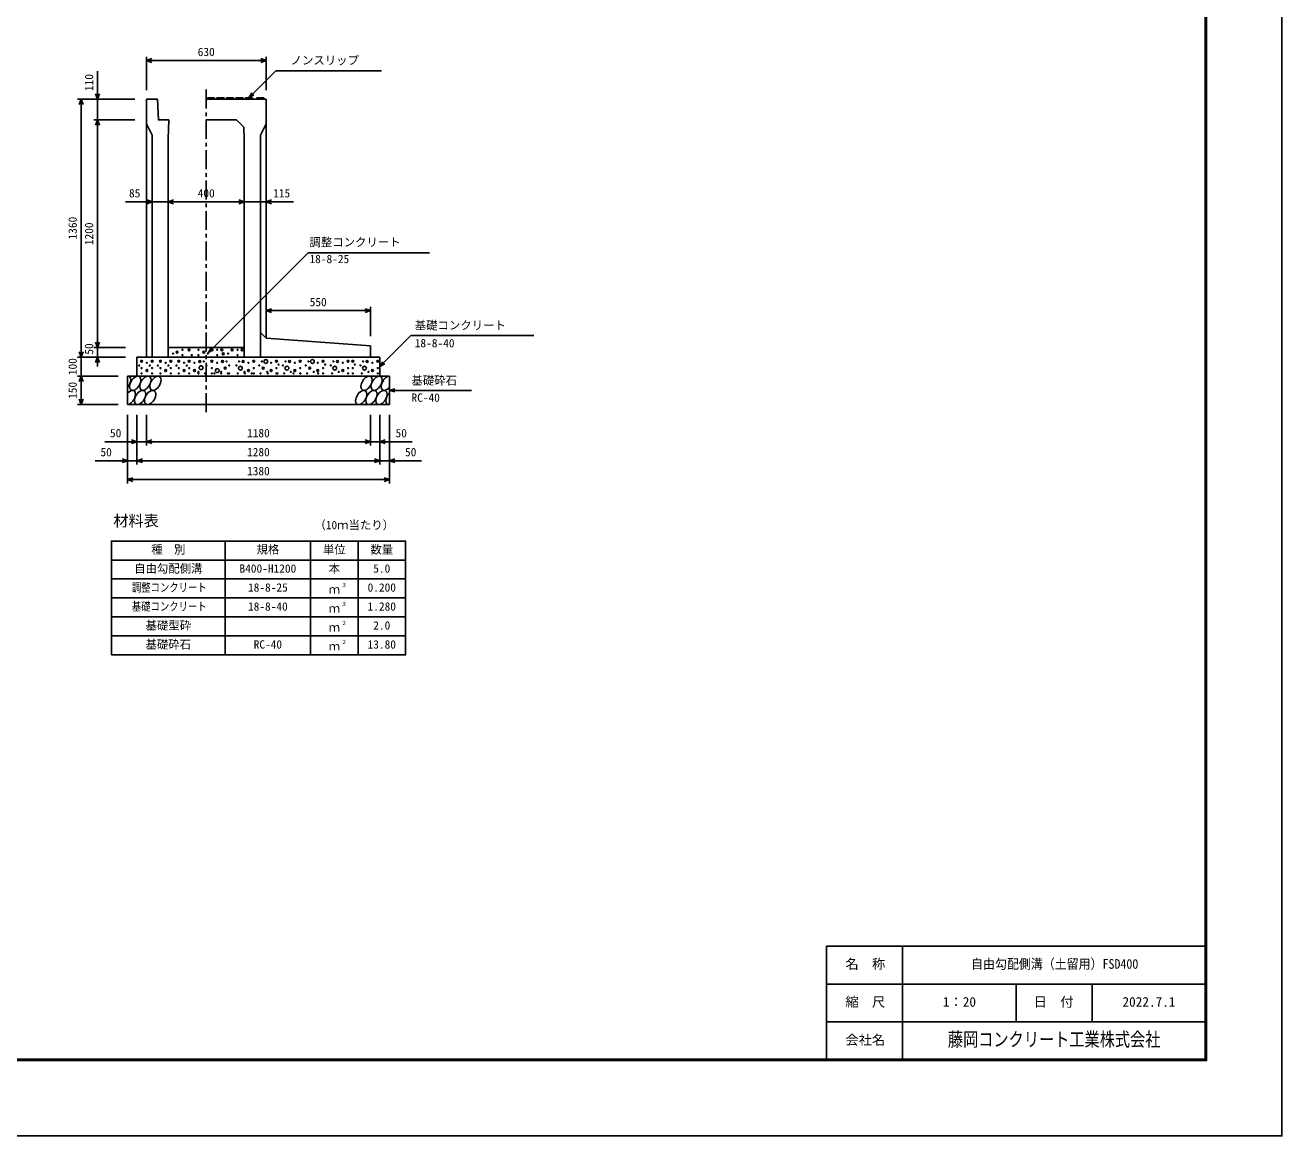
# Model space of a CAD drawing. Units: millimetres, scale not verified. Extents: x -16800 to 16800, y -5940 to 5940.
# Drawn here: x 10177 to 16800, y -5940 to -87 of the extents above; entities that cross this region are included whole.
import ezdxf
from ezdxf.enums import TextEntityAlignment as Align

# ---------------------------------------------------------------- set-up
doc = ezdxf.new("R2010")
doc.units = ezdxf.units.MM
doc.header["$LTSCALE"] = 20
doc.linetypes.add('CHAIN1', pattern=[8, 5, -1, 1, -1])
for name, color, linetype, lineweight in [('0-0_DIM', 7, 'Continuous', 25), ('0-1_Defpoints', 5, 'Continuous', 25), ('0-2_HATCH', 6, 'Continuous', 25), ('0-3_HYO', 3, 'Continuous', 25), ('0-4_HYO2', 4, 'Continuous', 25), ('0-5_OUTLINE', 3, 'Continuous', 25), ('0-6_TXT', 7, 'Continuous', 25), ('0-7_WAKU', 3, 'Continuous', 25), ('0-8_WAKU-LINE', 7, 'Continuous', 25)]:
    doc.layers.add(name, color=color, linetype=linetype, lineweight=lineweight)
doc.layers.add('0-9_WAKU-TXT', color=7, linetype='Continuous')
doc.styles.add('ＭＳ ゴシック', font='')
doc.styles.get('ＭＳ ゴシック').set_extended_font_data('MS Gothic')

msp = doc.modelspace()

# ---------------------------------------------------------------- linework, layer by layer
at = {"layer": '0-0_DIM'}
for p, q in [((10816.92, -253.45), (10816.92, -430.19)), ((11446.92, -253.45), (11446.92, -430.19)), ((10559.39, -329.5), (10559.39, -476.66)), ((11446.92, -273.45), (10816.92, -273.45)), ((11356.92, -470.16), (11499.14, -327.95)), ((12056.02, -327.95), (11499.14, -327.95)), ((11356.92, -470.16), (11371.92, -444.18)), ((11356.92, -470.16), (11382.9, -455.16)), ((10452.72, -476.66), (10756.05, -476.66)), ((10472.72, -476.66), (10472.72, -1836.66)), ((10559.39, -586.66), (10559.39, -476.66)), ((10539.39, -586.66), (10756.05, -586.66)), ((10559.39, -1786.66), (10559.39, -586.66)), ((10846.92, -1018.05), (10705.74, -1018.05)), ((10846.92, -1018.05), (10931.92, -1018.05)), ((10931.92, -1018.05), (11331.92, -1018.05)), ((11331.92, -1018.05), (11446.92, -1018.05)), ((11591.39, -1018.05), (11446.92, -1018.05)), ((11144.25, -1811.66), (11669.08, -1286.83)), ((11669.08, -1286.83), (12308.28, -1286.83)), ((11996.92, -1571.53), (11996.92, -1726.66)), ((11446.92, -1591.53), (11996.92, -1591.53)), ((10539.39, -1786.66), (10706.05, -1786.66)), ((10559.39, -1786.66), (10559.39, -1836.66)), ((11144.25, -1811.66), (11159.25, -1785.68)), ((12210.58, -1723.01), (12046.92, -1886.66)), ((12210.58, -1723.01), (12857.45, -1723.01)), ((10452.72, -1836.66), (10706.05, -1836.66)), ((10472.72, -1936.66), (10472.72, -1836.66)), ((10559.39, -1886.66), (10559.39, -1836.66)), ((11144.25, -1811.66), (11170.23, -1796.66)), ((12046.92, -1886.66), (12061.92, -1860.68)), ((12046.92, -1886.66), (12072.9, -1871.66)), ((10452.72, -1936.66), (10666.92, -1936.66)), ((10472.72, -1936.66), (10472.72, -2086.66)), ((12096.92, -2011.66), (12125.9, -2003.9)), ((12096.92, -2011.66), (12530.24, -2011.66)), ((12096.92, -2011.66), (12125.9, -2019.43)), ((10452.72, -2086.66), (10666.92, -2086.66)), ((10716.92, -2502.18), (10716.92, -2139.83)), ((10766.92, -2402.18), (10766.92, -2139.83)), ((10816.92, -2302.18), (10816.92, -2139.83)), ((11996.92, -2302.18), (11996.92, -2139.83)), ((12046.92, -2402.18), (12046.92, -2139.83)), ((12096.92, -2502.18), (12096.92, -2139.83)), ((10596.92, -2282.18), (10816.92, -2282.18)), ((10816.92, -2282.18), (11996.92, -2282.18)), ((12216.92, -2282.18), (11996.92, -2282.18)), ((10546.92, -2382.18), (10766.92, -2382.18)), ((10766.92, -2382.18), (12046.92, -2382.18)), ((12266.92, -2382.18), (12046.92, -2382.18)), ((10716.92, -2482.18), (12096.92, -2482.18))]:
    msp.add_line(p, q, dxfattribs=at)
at = {"layer": '0-0_DIM', "linetype": 'CHAIN1'}
msp.add_line((11131.92, -426.66), (11131.92, -2136.66), dxfattribs=at)
at = {"layer": '0-0_DIM'}
for points in [[(10845.15, -283.71), (10816.96, -273.45), (10845.15, -263.19)], [(11418.77, -263.19), (11446.96, -273.45), (11418.77, -283.71)], [(10569.65, -448.47), (10559.39, -476.66), (10549.13, -448.47)], [(10482.98, -504.85), (10472.72, -476.66), (10462.46, -504.85)], [(10569.65, -614.85), (10559.39, -586.66), (10549.13, -614.85)], [(10818.73, -1028.31), (10846.92, -1018.05), (10818.73, -1007.79)], [(10960.11, -1028.31), (10931.92, -1018.05), (10960.11, -1007.79)], [(11303.73, -1007.79), (11331.92, -1018.05), (11303.73, -1028.31)], [(11475.11, -1007.79), (11446.92, -1018.05), (11475.11, -1028.31)], [(11475.11, -1601.79), (11446.92, -1591.53), (11475.11, -1581.27)], [(11968.73, -1601.79), (11996.92, -1591.53), (11968.73, -1581.27)], [(10569.65, -1758.47), (10559.39, -1786.66), (10549.13, -1758.47)], [(10482.98, -1808.47), (10472.72, -1836.66), (10462.46, -1808.47)], [(10569.65, -1864.85), (10559.39, -1836.66), (10549.13, -1864.85)], [(10482.98, -1964.85), (10472.72, -1936.66), (10462.46, -1964.85)], [(10482.98, -2058.47), (10472.72, -2086.66), (10462.46, -2058.47)], [(10738.73, -2271.92), (10766.92, -2282.18), (10738.73, -2292.44)], [(10845.11, -2292.44), (10816.92, -2282.18), (10845.11, -2271.92)], [(11968.73, -2271.92), (11996.92, -2282.18), (11968.73, -2292.44)], [(12075.11, -2271.92), (12046.92, -2282.18), (12075.11, -2292.44)], [(10688.73, -2371.92), (10716.92, -2382.18), (10688.73, -2392.44)], [(10795.11, -2392.44), (10766.92, -2382.18), (10795.11, -2371.92)], [(12018.73, -2371.92), (12046.92, -2382.18), (12018.73, -2392.44)], [(12125.11, -2371.92), (12096.92, -2382.18), (12125.11, -2392.44)], [(10745.11, -2492.44), (10716.92, -2482.18), (10745.11, -2471.92)], [(12068.73, -2471.92), (12096.92, -2482.18), (12068.73, -2492.44)]]:
    msp.add_lwpolyline(points, dxfattribs=at)
at = {"layer": '0-1_Defpoints'}
msp.add_lwpolyline([(0, -5940), (16800, -5940), (16800, 5940), (0, 5940)], close=True, dxfattribs=at)
at = {"layer": '0-2_HATCH'}
for p, q in [((11137.92, -470.16), (11136.92, -476.66)), ((11175.92, -470.16), (11137.92, -470.16)), ((11175.92, -470.16), (11176.92, -476.66)), ((11187.92, -470.16), (11186.92, -476.66)), ((11225.92, -470.16), (11187.92, -470.16)), ((11225.92, -470.16), (11226.92, -476.66)), ((11237.92, -470.16), (11236.92, -476.66)), ((11275.92, -470.16), (11237.92, -470.16)), ((11275.92, -470.16), (11276.92, -476.66)), ((11287.92, -470.16), (11286.92, -476.66)), ((11325.92, -470.16), (11287.92, -470.16)), ((11325.92, -470.16), (11326.92, -476.66)), ((11337.92, -470.16), (11336.92, -476.66)), ((11375.92, -470.16), (11337.92, -470.16)), ((11375.92, -470.16), (11376.92, -476.66)), ((11397.92, -470.16), (11396.92, -476.66)), ((11435.92, -470.16), (11397.92, -470.16)), ((11435.92, -470.16), (11436.92, -476.66))]:
    msp.add_line(p, q, dxfattribs=at)
for centre, radius in [((10791.48, -1858.61), 5), ((10846.68, -1858.61), 5), ((10889.96, -1858.61), 5), ((10945.16, -1858.61), 5), ((10956.83, -1817.49), 2.5), ((10977.86, -1810.48), 5), ((10986.69, -1858.61), 5), ((11005.89, -1797.35), 2.5), ((11005.89, -1825.36), 2.5), ((11041.06, -1797.63), 5), ((11041.89, -1858.61), 5), ((11055.08, -1825.65), 2.5), ((11090.96, -1797.63), 2.5), ((11090.96, -1825.65), 2.5), ((11119, -1810.76), 5), ((11140.03, -1817.77), 2.5), ((11161.06, -1797.63), 5), ((11161.89, -1858.61), 5), ((11189.91, -1797.35), 2.5), ((11189.91, -1825.36), 2.5), ((11213.92, -1797.63), 5), ((11221.02, -1819.03), 5), ((11246.82, -1817.77), 2.5), ((11267.85, -1797.63), 5), ((11296.7, -1797.35), 2.5), ((11296.7, -1825.36), 2.5), ((11320.71, -1797.63), 5), ((11381.96, -1858.61), 5), ((11445.88, -1859.48), 10), ((11501.96, -1858.61), 5), ((11627.18, -1858.61), 5), ((11691.11, -1859.48), 10), ((11747.18, -1858.61), 5), ((11879.11, -1858.61), 5), ((11903.78, -1858.61), 5), ((12035.71, -1858.61), 5), ((10779.06, -1881.4), 2.5), ((10791.48, -1894.5), 2.5), ((10791.48, -1922.51), 2.5), ((10819.52, -1907.63), 5), ((10819.52, -1866.49), 2.5), ((10834.26, -1881.4), 2.5), ((10846.68, -1894.5), 2.5), ((10846.68, -1922.51), 2.5), ((10877.54, -1881.4), 2.5), ((10889.96, -1894.5), 2.5), ((10889.96, -1922.51), 2.5), ((10918, -1907.63), 5), ((10918, -1866.49), 2.5), ((10932.74, -1881.4), 2.5), ((10945.16, -1894.5), 2.5), ((10945.16, -1922.51), 2.5), ((10974.27, -1881.4), 2.5), ((10986.69, -1894.5), 2.5), ((10986.69, -1922.51), 2.5), ((11014.73, -1907.63), 5), ((11014.73, -1866.49), 2.5), ((11029.47, -1881.4), 2.5), ((11041.89, -1894.5), 2.5), ((11041.89, -1922.51), 2.5), ((11069.93, -1907.63), 5), ((11069.93, -1866.49), 2.5), ((11090.96, -1914.64), 2.5), ((11090.99, -1922.51), 2.5), ((11097.97, -1859.48), 5), ((11104.5, -1892.5), 10), ((11119, -1859.48), 2.5), ((11126, -1922.51), 2.5), ((11133.01, -1880.49), 2.5), ((11161.89, -1894.5), 2.5), ((11161.89, -1922.51), 2.5), ((11175.1, -1922.51), 2.5), ((11189.93, -1907.63), 10), ((11189.93, -1866.49), 2.5), ((11210.96, -1914.64), 2.5), ((11210.99, -1922.51), 2.5), ((11217.97, -1859.48), 5), ((11231.98, -1894.5), 5), ((11239, -1859.48), 2.5), ((11246, -1922.51), 2.5), ((11251.89, -1922.51), 2.5), ((11253.01, -1880.49), 2.5), ((11290.83, -1880.49), 2.5), ((11297.84, -1922.51), 2.5), ((11311.86, -1894.5), 10), ((11304.85, -1859.48), 2.5), ((11325.88, -1859.48), 5), ((11332.89, -1914.64), 2.5), ((11336, -1922.51), 2.5), ((11353.92, -1907.63), 5), ((11353.92, -1866.49), 2.5), ((11371.89, -1922.51), 2.5), ((11381.96, -1894.5), 2.5), ((11381.96, -1922.51), 2.5), ((11410.83, -1880.49), 2.5), ((11417.84, -1922.51), 2.5), ((11424.85, -1859.48), 2.5), ((11431.86, -1894.5), 5), ((11452.89, -1914.64), 2.5), ((11456, -1922.51), 2.5), ((11473.92, -1907.63), 5), ((11473.92, -1866.49), 2.5), ((11501.96, -1894.5), 2.5), ((11501.96, -1922.51), 2.5), ((11507.84, -1922.51), 2.5), ((11513.3, -1876.18), 2.5), ((11536.06, -1880.49), 2.5), ((11543.07, -1922.51), 2.5), ((11557.09, -1894.5), 10), ((11550.07, -1859.48), 2.5), ((11571.11, -1859.48), 5), ((11578.11, -1914.64), 2.5), ((11591.96, -1922.51), 2.5), ((11599.14, -1907.63), 5), ((11599.14, -1866.49), 2.5), ((11627.18, -1894.5), 2.5), ((11627.18, -1922.51), 2.5), ((11627.84, -1922.51), 2.5), ((11656.06, -1880.49), 2.5), ((11663.07, -1922.51), 2.5), ((11670.07, -1859.48), 2.5), ((11677.09, -1894.5), 5), ((11698.11, -1914.64), 2.5), ((11719.14, -1907.63), 5), ((11719.14, -1866.49), 2.5), ((11720.9, -1922.51), 2.5), ((11747.18, -1894.5), 2.5), ((11747.18, -1922.51), 2.5), ((11758.52, -1876.18), 2.5), ((11787.98, -1880.49), 2.5), ((11794.99, -1922.51), 2.5), ((11809.01, -1894.5), 10), ((11802, -1859.48), 2.5), ((11823.03, -1859.48), 5), ((11830.04, -1914.64), 2.5), ((11851.07, -1907.63), 5), ((11851.07, -1866.49), 2.5), ((11879.11, -1894.5), 2.5), ((11879.11, -1922.51), 2.5), ((11903.78, -1894.5), 2.5), ((11903.78, -1922.51), 2.5), ((11915.12, -1876.18), 2.5), ((11944.58, -1880.49), 2.5), ((11951.59, -1922.51), 2.5), ((11965.61, -1894.5), 10), ((11958.6, -1859.48), 2.5), ((11979.63, -1859.48), 5), ((11986.64, -1914.64), 2.5), ((12007.67, -1907.63), 5), ((12007.67, -1866.49), 2.5), ((12035.71, -1894.5), 2.5), ((12035.71, -1922.51), 2.5)]:
    msp.add_circle(centre, radius, dxfattribs=at)
for centre, start_param, end_param in [((10704.56, -1974.17), 4.385593, 6.6745444), ((12083.07, -1974.17), 0.3357715, 4.4411806), ((10729.88, -2049.16), 3.5111464, 7.548991), ((12108.39, -2049.16), 1.2110787, 3.5658734)]:
    msp.add_ellipse(centre, major_axis=(21.81, 35.31), ratio=0.5792, start_param=start_param, end_param=end_param, dxfattribs=at)
for centre in [(10757.77, -1974.17), (10810.98, -1974.17), (10864.19, -1974.17), (11976.65, -1974.17), (12029.86, -1974.17), (10783.09, -2049.16), (10836.3, -2049.16), (11948.76, -2049.16), (12001.97, -2049.16), (12055.18, -2049.16)]:
    msp.add_ellipse(centre, major_axis=(21.81, 35.31), ratio=0.5792, dxfattribs=at)
at = {"layer": '0-3_HYO'}
for p, q in [((11231.92, -2805.62), (11231.92, -3405.62)), ((11681.92, -2805.62), (11681.92, -3405.62)), ((11931.92, -2805.62), (11931.92, -3405.62)), ((10631.92, -2905.62), (12181.92, -2905.62))]:
    msp.add_line(p, q, dxfattribs=at)
msp.add_lwpolyline([(10631.92, -3405.62), (12181.92, -3405.62), (12181.92, -2805.62), (10631.92, -2805.62)], close=True, dxfattribs=at)
at = {"layer": '0-4_HYO2'}
for p, q in [((10631.92, -3005.62), (12181.92, -3005.62)), ((10631.92, -3105.62), (12181.92, -3105.62)), ((10631.92, -3205.62), (12181.92, -3205.62)), ((10631.92, -3305.62), (12181.92, -3305.62))]:
    msp.add_line(p, q, dxfattribs=at)
at = {"layer": '0-5_OUTLINE'}
for p, q in [((10874.42, -476.66), (10816.92, -476.66)), ((10816.92, -476.66), (10816.92, -1836.66)), ((11446.92, -476.66), (11131.92, -476.66)), ((11446.92, -476.66), (11446.92, -1736.66)), ((10934.42, -586.66), (10931.92, -686.66)), ((10816.92, -606.66), (10846.92, -666.66)), ((11446.92, -606.66), (11416.92, -666.66)), ((10846.92, -666.66), (10846.92, -1836.66)), ((10931.92, -686.66), (10931.92, -1836.66)), ((11331.92, -686.66), (11331.92, -1836.66)), ((11416.92, -666.66), (11416.92, -1836.66)), ((11446.92, -1736.66), (11416.92, -1706.66)), ((10931.92, -1786.66), (11331.92, -1786.66)), ((11446.92, -1736.66), (11996.92, -1776.66)), ((11996.92, -1776.66), (11996.92, -1836.66)), ((10766.92, -1836.66), (10766.92, -1936.66)), ((12046.92, -1836.66), (10766.92, -1836.66)), ((10816.92, -1836.66), (10931.92, -1836.66)), ((11996.92, -1836.66), (11331.92, -1836.66)), ((12046.92, -1836.66), (12046.92, -1936.66)), ((10716.92, -1936.66), (10716.92, -2086.66)), ((10716.92, -1936.66), (12096.92, -1936.66)), ((12096.92, -1936.66), (12096.92, -2086.66)), ((10716.92, -2086.66), (12096.92, -2086.66))]:
    msp.add_line(p, q, dxfattribs=at)
for points in [[(10874.42, -476.66), (10879.42, -586.66), (10934.42, -586.66)], [(11131.92, -586.66), (11291.92, -586.66), (11330.39, -625.12), (11331.92, -686.66)]]:
    msp.add_lwpolyline(points, dxfattribs=at)
at = {"layer": '0-7_WAKU'}
for p, q in [((14400, -4940), (16400, -4940)), ((14400, -5540), (14400, -4940))]:
    msp.add_line(p, q, dxfattribs=at)
at = {"layer": '0-7_WAKU', "lineweight": 50}
msp.add_lwpolyline([(400, -5540), (16400, -5540), (16400, 5540), (400, 5540)], close=True, dxfattribs=at)
at = {"layer": '0-8_WAKU-LINE'}
for p, q in [((14800, -5540), (14800, -4940)), ((14400, -5140), (16400, -5140)), ((15400, -5340), (15400, -5140)), ((15800, -5340), (15800, -5140)), ((14400, -5340), (16400, -5340))]:
    msp.add_line(p, q, dxfattribs=at)

# ---------------------------------------------------------------- texts
at = {"layer": '0-0_DIM', "style": 'ＭＳ ゴシック'}
for s, p in [('630', (11086.92, -263.45)), ('ノンスリップ', (11576.44, -307.77)), ('85', (10724.77, -1008.05)), ('400', (11086.92, -1008.05)), ('115', (11484.29, -1008.05)), ('調整コンクリート', (11675.8, -1266.32)), ('18-8-25', (11675.8, -1354.6)), ('550', (11676.92, -1581.53)), ('基礎コンクリート', (12230.58, -1704.27)), ('18-8-40', (12230.58, -1798.09)), ('基礎砕石', (12213.24, -1994.49)), ('RC-40', (12213.24, -2085.18)), ('50', (10624.48, -2272.18)), ('1180', (11346.92, -2272.18)), ('50', (12129.37, -2272.18)), ('50', (10574.48, -2372.18)), ('1280', (11346.92, -2372.18)), ('50', (12179.37, -2372.18)), ('1380', (11346.92, -2472.18))]:
    msp.add_text(s, height=43.99, dxfattribs=at).set_placement(p, align=Align.BOTTOM_LEFT)
for s, p in [('110', (10549.39, -434.57)), ('1360', (10462.72, -1216.66)), ('1200', (10549.39, -1246.66)), ('50', (10549.39, -1823.33)), ('100', (10462.72, -1931.66)), ('150', (10462.72, -2056.66))]:
    msp.add_text(s, height=43.99, rotation=90, dxfattribs=at).set_placement(p, align=Align.BOTTOM_LEFT)
at = {"layer": '0-6_TXT', "style": 'ＭＳ ゴシック'}
for s, height, p in [('材料表', 58.65, (10641.92, -2745.62)), ('（10ｍ当たり）', 43.99, (11701.92, -2756.63)), ('種\u3000別', 43.99, (10841.92, -2885.62)), ('規格', 43.99, (11396.92, -2885.62)), ('単位', 43.99, (11746.92, -2885.62)), ('数量', 43.99, (11996.92, -2885.62)), ('自由勾配側溝', 43.99, (10751.92, -2985.62)), ('B400-H1200', 43.99, (11306.92, -2985.62)), ('本', 43.99, (11776.92, -2985.62)), ('5.0', 43.99, (12011.92, -2985.62)), ('18-8-25', 43.99, (11351.92, -3085.62)), ('３', 21.99, (11842.47, -3055.26)), ('0.200', 43.99, (11981.92, -3085.62)), ('ｍ', 43.99, (11776.92, -3095.62)), ('18-8-40', 43.99, (11351.92, -3185.62)), ('ｍ', 43.99, (11776.92, -3195.62)), ('３', 21.99, (11842.47, -3155.26)), ('1.280', 43.99, (11981.92, -3185.62)), ('基礎型砕', 43.99, (10811.92, -3285.62)), ('２', 21.99, (11842.47, -3255.26)), ('2.0', 43.99, (12011.92, -3285.62)), ('ｍ', 43.99, (11776.92, -3295.62)), ('基礎砕石', 43.99, (10811.92, -3385.62)), ('RC-40', 43.99, (11381.92, -3385.62)), ('ｍ', 43.99, (11776.92, -3395.62)), ('２', 21.99, (11842.47, -3355.26)), ('13.80', 43.99, (11981.92, -3385.62))]:
    msp.add_text(s, height=height, dxfattribs=at).set_placement(p, align=Align.BOTTOM_LEFT)
at = {"layer": '0-6_TXT', "style": 'ＭＳ ゴシック', "width": 0.8}
for s, p in [('調整コンクリート', (10739.92, -3085.62)), ('基礎コンクリート', (10739.92, -3185.62))]:
    msp.add_text(s, height=43.99, dxfattribs=at).set_placement(p, align=Align.BOTTOM_LEFT)
at = {"layer": '0-9_WAKU-TXT', "style": 'ＭＳ ゴシック'}
for s, p in [('名\u3000称', (14499.9, -5075)), ('縮\u3000尺', (14499.9, -5275)), ('1：20', (15013.5, -5275)), ('日\u3000付', (15491.89, -5275)), ('2022.7.1', (15960, -5275)), ('会社名', (14499.9, -5475))]:
    msp.add_text(s, height=51.32, dxfattribs=at).set_placement(p, align=Align.BOTTOM_LEFT)
for s, height, width, p in [('自由勾配側溝（土留用）FSD400', 51.32, 0.9, (15162, -5075)), ('藤岡コンクリート工業株式会社', 73.31, 0.8, (15040, -5490))]:
    msp.add_text(s, height=height, dxfattribs=dict(at, width=width)).set_placement(p, align=Align.BOTTOM_LEFT)

doc.saveas('drawing.dxf')
